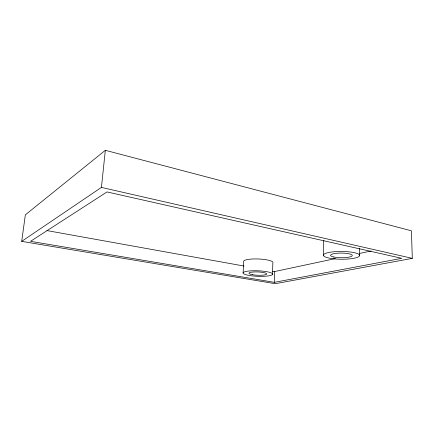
<?xml version="1.0" encoding="UTF-8"?>
<svg xmlns="http://www.w3.org/2000/svg" width="434" height="434" viewBox="0 0 434 434"><rect width="100%" height="100%" fill="white"/><g stroke="black" fill="none" stroke-linecap="round" stroke-linejoin="round"><path stroke-width="0.65" d="M323.417 255.409L323.514 241.76A18.011 4.259 0.1 0 1 323.9 240.658M274.331 282.339L401.748 258.328L107.014 191.936L30.505 241.337L274.331 282.339L274.63 271.548L335.363 258.599M272.514 274.478A14.789 2.75 2.3 0 0 252.219 270.789A14.789 2.75 2.3 0 0 248.856 275.395A14.789 2.75 2.3 0 0 272.514 274.478L272.845 262.933A14.718 3.022 2.2 0 0 259.852 259.055A14.718 3.022 2.2 0 0 243.61 261.214L243.132 272.758M21.7 241.369L101.426 187.407L105.337 150.31L411.443 230.817L412.3 258.36L275.308 283.69L21.7 241.369L25.346 214.852L105.337 150.31M359.791 253.396L371.01 251.004M46.943 230.584L244.006 266.037M272.633 271.19L274.63 271.548M101.426 187.407L412.3 258.36M359.574 248.237L359.64 255.485A18.119 3.89 0.4 0 1 332.308 258.631A18.119 3.89 0.4 0 1 332.607 251.894A18.119 3.89 0.4 0 1 359.64 255.485M333.768 257.009A10.872 2.333 0.4 0 0 351.947 256.071A10.872 2.333 0.4 0 0 338.612 253.136A10.872 2.333 0.4 0 0 333.768 257.009M252.507 274.711A8.875 1.649 2.3 0 0 266.644 274.136A8.875 1.649 2.3 0 0 254.378 271.939A8.875 1.649 2.3 0 0 252.507 274.711"/></g></svg>
